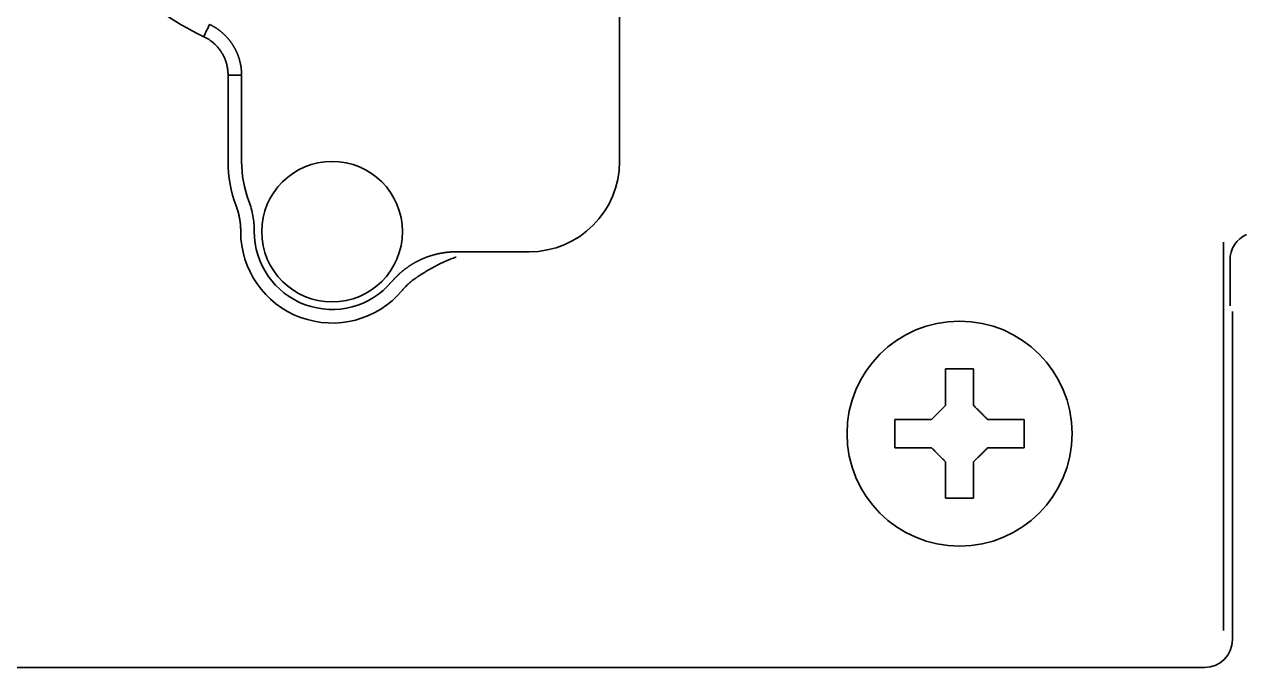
# Model space of a CAD drawing. Header units: inches. Extents: x 90 to 4161, y -506 to 3104.
# Drawn here: x 2273.96 to 2317.39, y 2292.8 to 2315.67 of the extents above; entities that cross this region are included whole.
import ezdxf

# ---------------------------------------------------------------- set-up
doc = ezdxf.new("R2010")
doc.units = ezdxf.units.IN
doc.layers.add('1', color=7, linetype='Continuous', true_color=0xffffff)

msp = doc.modelspace()

# ---------------------------------------------------------------- linework, layer by layer
at = {"layer": '1', "color": 7, "linetype": 'Continuous', "lineweight": 35}
for p, q in [((2295.108, 2310.797), (2295.108, 2324.797)), ((2281.191, 2310.797), (2281.191, 2313.861)), ((2281.674, 2313.861), (2281.674, 2310.797)), ((2316.576, 2307.925), (2316.576, 2294.112)), ((2289.3, 2307.58), (2291.891, 2307.58)), ((2316.803, 2307.286), (2316.803, 2307.286)), ((2316.803, 2305.661), (2316.803, 2307.286)), ((2316.803, 2305.661), (2316.803, 2307.286)), ((2316.891, 2305.462), (2316.891, 2293.797)), ((2304.891, 2301.115), (2304.891, 2301.615)), ((2309.491, 2301.615), (2309.491, 2301.115)), ((2304.891, 2300.615), (2304.891, 2301.115)), ((2309.491, 2301.115), (2309.491, 2300.615)), ((2315.892, 2292.797), (2256.891, 2292.797))]:
    msp.add_line(p, q, dxfattribs=at)
for centre, radius in [((2284.891, 2308.297), 2.5), ((2307.191, 2301.115), 4)]:
    msp.add_circle(centre, radius, dxfattribs=at)
for centre, radius, start, end in [((2284.891, 2324.797), 10.6, 205.5003, 244.4997), ((2285.691, 2310.797), 4.5, 180, 200.6344), ((2285.691, 2310.797), 4.017, 180, 200.6344), ((2291.891, 2310.797), 3.217, 270, 0), ((2284.891, 2308.297), 3.25, 179.7251, 319.876), ((2284.891, 2308.297), 2.767, 179.7251, 319.876)]:
    msp.add_arc(centre, radius, start, end, dxfattribs=at)
for centre, major_axis, ratio, start_param, end_param in [((2317.804, 2307.284), (0.709, -0.709), 0.997569, 2.780516, 3.926382), ((2315.89, 2293.798), (0.708, -0.708), 0.998783, 5.498396, 7.067974)]:
    msp.add_ellipse(centre, major_axis=major_axis, ratio=ratio, start_param=start_param, end_param=end_param, dxfattribs=at)
for points, degree in [([(2280.328, 2315.23), (2280.397, 2315.375), (2280.466, 2315.52), (2280.535, 2315.665)], 3), ([(2281.191, 2313.861), (2281.194, 2314.299), (2280.727, 2315.043), (2280.328, 2315.23)], 2), ([(2281.191, 2313.861), (2281.674, 2313.861)], 1), ([(2281.641, 2308.313), (2281.644, 2308.777), (2281.48, 2309.211)], 2), ([(2287.897, 2306.673), (2287.606, 2306.478), (2287.376, 2306.203)], 2), ([(2306.691, 2302.115), (2306.691, 2302.169), (2306.691, 2302.277), (2306.691, 2302.439), (2306.691, 2302.598), (2306.691, 2302.753), (2306.691, 2302.905), (2306.691, 2303.061), (2306.691, 2303.228), (2306.691, 2303.351), (2306.691, 2303.415)], 3), ([(2306.691, 2303.415), (2306.858, 2303.415), (2307.191, 2303.415), (2307.524, 2303.415), (2307.691, 2303.415)], 3), ([(2306.191, 2301.615), (2306.215, 2301.639), (2306.262, 2301.686), (2306.334, 2301.758), (2306.405, 2301.829), (2306.477, 2301.9), (2306.548, 2301.972), (2306.619, 2302.043), (2306.667, 2302.091), (2306.691, 2302.115)], 3), ([(2307.691, 2302.115), (2307.717, 2302.089), (2307.768, 2302.038), (2307.842, 2301.964), (2307.914, 2301.892), (2307.984, 2301.822), (2308.053, 2301.753), (2308.122, 2301.684), (2308.168, 2301.638), (2308.191, 2301.615)], 3), ([(2308.191, 2301.615), (2308.245, 2301.615), (2308.353, 2301.615), (2308.515, 2301.615), (2308.674, 2301.615), (2308.829, 2301.615), (2308.981, 2301.615), (2309.138, 2301.615), (2309.304, 2301.615), (2309.427, 2301.615), (2309.491, 2301.615)], 3), ([(2306.191, 2300.615), (2306.137, 2300.615), (2306.029, 2300.615), (2305.867, 2300.615), (2305.708, 2300.615), (2305.553, 2300.615), (2305.401, 2300.615), (2305.245, 2300.615), (2305.078, 2300.615), (2304.955, 2300.615), (2304.891, 2300.615)], 3), ([(2306.691, 2300.115), (2306.665, 2300.141), (2306.614, 2300.192), (2306.54, 2300.266), (2306.468, 2300.338), (2306.398, 2300.408), (2306.329, 2300.477), (2306.26, 2300.546), (2306.214, 2300.592), (2306.191, 2300.615)], 3), ([(2308.191, 2300.615), (2308.167, 2300.591), (2308.12, 2300.544), (2308.048, 2300.472), (2307.977, 2300.401), (2307.906, 2300.33), (2307.834, 2300.258), (2307.763, 2300.187), (2307.715, 2300.139), (2307.691, 2300.115)], 3), ([(2307.691, 2300.115), (2307.691, 2300.061), (2307.691, 2299.953), (2307.691, 2299.791), (2307.691, 2299.632), (2307.691, 2299.477), (2307.691, 2299.325), (2307.691, 2299.168), (2307.691, 2299.002), (2307.691, 2298.879), (2307.691, 2298.815)], 3), ([(2307.691, 2298.815), (2307.524, 2298.815), (2307.191, 2298.815), (2306.858, 2298.815), (2306.691, 2298.815)], 3)]:
    msp.add_open_spline(points, degree=degree, dxfattribs=at)
for points, knots in [([(2280.535, 2315.665), (2280.542, 2315.662), (2280.556, 2315.655), (2280.577, 2315.645), (2280.598, 2315.634), (2280.619, 2315.623), (2280.64, 2315.612), (2280.66, 2315.6), (2280.68, 2315.589), (2280.701, 2315.577), (2280.721, 2315.565), (2280.74, 2315.552), (2280.76, 2315.54), (2280.78, 2315.527), (2280.799, 2315.514), (2280.819, 2315.501), (2280.838, 2315.487), (2280.857, 2315.473), (2280.876, 2315.459), (2280.894, 2315.445), (2280.913, 2315.431), (2280.931, 2315.416), (2280.949, 2315.401), (2280.967, 2315.386), (2280.985, 2315.371), (2281.003, 2315.355), (2281.02, 2315.34), (2281.037, 2315.324), (2281.054, 2315.308), (2281.071, 2315.292), (2281.088, 2315.275), (2281.104, 2315.258), (2281.121, 2315.242), (2281.137, 2315.225), (2281.153, 2315.207), (2281.168, 2315.19), (2281.184, 2315.172), (2281.199, 2315.154), (2281.214, 2315.137), (2281.229, 2315.118), (2281.244, 2315.1), (2281.258, 2315.082), (2281.272, 2315.063), (2281.286, 2315.044), (2281.3, 2315.025), (2281.313, 2315.006), (2281.327, 2314.987), (2281.34, 2314.967), (2281.353, 2314.948), (2281.365, 2314.928), (2281.378, 2314.908), (2281.39, 2314.888), (2281.402, 2314.868), (2281.413, 2314.848), (2281.425, 2314.827), (2281.436, 2314.806), (2281.447, 2314.786), (2281.458, 2314.765), (2281.468, 2314.744), (2281.478, 2314.723), (2281.488, 2314.702), (2281.498, 2314.68), (2281.508, 2314.659), (2281.517, 2314.637), (2281.526, 2314.616), (2281.535, 2314.594), (2281.543, 2314.572), (2281.551, 2314.55), (2281.559, 2314.528), (2281.567, 2314.506), (2281.574, 2314.484), (2281.581, 2314.461), (2281.588, 2314.439), (2281.595, 2314.417), (2281.601, 2314.394), (2281.607, 2314.371), (2281.613, 2314.349), (2281.619, 2314.326), (2281.624, 2314.303), (2281.629, 2314.28), (2281.634, 2314.257), (2281.639, 2314.234), (2281.643, 2314.211), (2281.647, 2314.188), (2281.65, 2314.165), (2281.654, 2314.142), (2281.657, 2314.118), (2281.66, 2314.095), (2281.662, 2314.072), (2281.665, 2314.049), (2281.667, 2314.025), (2281.669, 2314.002), (2281.67, 2313.978), (2281.671, 2313.955), (2281.672, 2313.932), (2281.673, 2313.908), (2281.673, 2313.885), (2281.674, 2313.869), (2281.674, 2313.861)], [0, 0, 0, 0, 0.010418, 0.020835, 0.031252, 0.04167, 0.052087, 0.062504, 0.072921, 0.083338, 0.093755, 0.104172, 0.114589, 0.125006, 0.135423, 0.145839, 0.156256, 0.166673, 0.177089, 0.187506, 0.197922, 0.208339, 0.218755, 0.229171, 0.239588, 0.250004, 0.26042, 0.270837, 0.281253, 0.291669, 0.302085, 0.312501, 0.322917, 0.333334, 0.34375, 0.354166, 0.364582, 0.374998, 0.385414, 0.39583, 0.406246, 0.416662, 0.427078, 0.437494, 0.44791, 0.458326, 0.468742, 0.479158, 0.489574, 0.49999, 0.510406, 0.520822, 0.531238, 0.541654, 0.55207, 0.562486, 0.572902, 0.583319, 0.593735, 0.604151, 0.614567, 0.624983, 0.6354, 0.645816, 0.656232, 0.666649, 0.677065, 0.687481, 0.697898, 0.708314, 0.718731, 0.729148, 0.739564, 0.749981, 0.760398, 0.770814, 0.781231, 0.791648, 0.802065, 0.812482, 0.822899, 0.833316, 0.843733, 0.854151, 0.864568, 0.874985, 0.885403, 0.89582, 0.906238, 0.916656, 0.927073, 0.937491, 0.947909, 0.958327, 0.968745, 0.979163, 0.989582, 1, 1, 1, 1]), ([(2281.931, 2309.381), (2281.996, 2309.211), (2282.044, 2309.034), (2282.109, 2308.675), (2282.124, 2308.493), (2282.124, 2308.31)], [0, 0, 0, 0, 0.5, 0.5, 1, 1, 1, 1]), ([(2287.007, 2306.514), (2287.013, 2306.521), (2287.025, 2306.534), (2287.043, 2306.555), (2287.061, 2306.575), (2287.079, 2306.596), (2287.097, 2306.616), (2287.116, 2306.636), (2287.134, 2306.655), (2287.153, 2306.675), (2287.172, 2306.694), (2287.191, 2306.713), (2287.211, 2306.732), (2287.231, 2306.751), (2287.25, 2306.77), (2287.27, 2306.788), (2287.29, 2306.807), (2287.311, 2306.825), (2287.331, 2306.843), (2287.352, 2306.861), (2287.372, 2306.878), (2287.393, 2306.896), (2287.414, 2306.913), (2287.435, 2306.93), (2287.457, 2306.947), (2287.478, 2306.963), (2287.5, 2306.98), (2287.522, 2306.996), (2287.544, 2307.012), (2287.566, 2307.028), (2287.588, 2307.043), (2287.611, 2307.059), (2287.633, 2307.074), (2287.656, 2307.089), (2287.679, 2307.104), (2287.701, 2307.118), (2287.725, 2307.133), (2287.748, 2307.147), (2287.771, 2307.161), (2287.795, 2307.175), (2287.818, 2307.188), (2287.842, 2307.201), (2287.866, 2307.215), (2287.89, 2307.227), (2287.914, 2307.24), (2287.938, 2307.253), (2287.962, 2307.265), (2287.986, 2307.277), (2288.011, 2307.289), (2288.036, 2307.3), (2288.06, 2307.312), (2288.085, 2307.323), (2288.11, 2307.334), (2288.135, 2307.344), (2288.16, 2307.355), (2288.185, 2307.365), (2288.211, 2307.375), (2288.236, 2307.385), (2288.261, 2307.394), (2288.287, 2307.404), (2288.313, 2307.413), (2288.338, 2307.421), (2288.364, 2307.43), (2288.39, 2307.438), (2288.416, 2307.447), (2288.442, 2307.454), (2288.468, 2307.462), (2288.494, 2307.47), (2288.52, 2307.477), (2288.547, 2307.484), (2288.573, 2307.49), (2288.599, 2307.497), (2288.626, 2307.503), (2288.652, 2307.509), (2288.679, 2307.515), (2288.706, 2307.52), (2288.732, 2307.526), (2288.759, 2307.531), (2288.786, 2307.535), (2288.812, 2307.54), (2288.839, 2307.544), (2288.866, 2307.548), (2288.893, 2307.552), (2288.92, 2307.556), (2288.947, 2307.559), (2288.974, 2307.562), (2289.001, 2307.565), (2289.028, 2307.567), (2289.055, 2307.57), (2289.082, 2307.572), (2289.11, 2307.574), (2289.137, 2307.575), (2289.164, 2307.577), (2289.191, 2307.578), (2289.218, 2307.579), (2289.245, 2307.579), (2289.273, 2307.58), (2289.291, 2307.58), (2289.3, 2307.58)], [0, 0, 0, 0, 0.010416, 0.020832, 0.031248, 0.041665, 0.052081, 0.062497, 0.072913, 0.083329, 0.093746, 0.104162, 0.114578, 0.124994, 0.13541, 0.145827, 0.156243, 0.166659, 0.177075, 0.187491, 0.197908, 0.208324, 0.21874, 0.229156, 0.239573, 0.249989, 0.260405, 0.270822, 0.281238, 0.291654, 0.302071, 0.312487, 0.322903, 0.33332, 0.343736, 0.354152, 0.364569, 0.374985, 0.385401, 0.395818, 0.406234, 0.416651, 0.427067, 0.437484, 0.4479, 0.458317, 0.468733, 0.47915, 0.489566, 0.499983, 0.510399, 0.520816, 0.531233, 0.541649, 0.552066, 0.562482, 0.572899, 0.583316, 0.593733, 0.604149, 0.614566, 0.624983, 0.635399, 0.645816, 0.656233, 0.66665, 0.677067, 0.687484, 0.697901, 0.708317, 0.718734, 0.729151, 0.739568, 0.749985, 0.760402, 0.770819, 0.781236, 0.791653, 0.802071, 0.812488, 0.822905, 0.833322, 0.843739, 0.854156, 0.864574, 0.874991, 0.885408, 0.895825, 0.906243, 0.91666, 0.927078, 0.937495, 0.947912, 0.95833, 0.968747, 0.979165, 0.989582, 1, 1, 1, 1]), ([(2287.898, 2306.672), (2287.954, 2306.71), (2288.01, 2306.747), (2288.123, 2306.819), (2288.18, 2306.854), (2288.294, 2306.923), (2288.352, 2306.957), (2288.467, 2307.022), (2288.583, 2307.086), (2288.7, 2307.145), (2288.818, 2307.201), (2288.877, 2307.228), (2288.996, 2307.279), (2289.056, 2307.304), (2289.145, 2307.338), (2289.176, 2307.349), (2289.221, 2307.366), (2289.236, 2307.371), (2289.258, 2307.379), (2289.266, 2307.382), (2289.275, 2307.385), (2289.278, 2307.386), (2289.281, 2307.387), (2289.283, 2307.388), (2289.284, 2307.388), (2289.289, 2307.39), (2289.292, 2307.391), (2289.296, 2307.392)], [0, 0, 0, 0, 0.125, 0.125, 0.25, 0.25, 0.375, 0.375, 0.5, 0.625, 0.625, 0.75, 0.75, 0.875, 0.875, 0.9375, 0.9375, 0.96875, 0.96875, 0.984375, 0.984375, 0.988281, 0.990234, 0.990234, 0.992187, 0.992187, 1, 1, 1, 1]), ([(2307.691, 2303.415), (2307.691, 2303.212), (2307.691, 2303.002), (2307.691, 2302.677), (2307.691, 2302.567), (2307.691, 2302.344), (2307.691, 2302.23), (2307.691, 2302.115)], [0, 0, 0, 0, 0.5, 0.5, 0.75, 0.75, 1, 1, 1, 1]), ([(2304.891, 2301.615), (2305.094, 2301.615), (2305.304, 2301.615), (2305.629, 2301.615), (2305.739, 2301.615), (2305.962, 2301.615), (2306.076, 2301.615), (2306.191, 2301.615)], [0, 0, 0, 0, 0.5, 0.5, 0.75, 0.75, 1, 1, 1, 1]), ([(2309.491, 2300.615), (2309.288, 2300.615), (2309.078, 2300.615), (2308.753, 2300.615), (2308.643, 2300.615), (2308.42, 2300.615), (2308.306, 2300.615), (2308.191, 2300.615)], [0, 0, 0, 0, 0.5, 0.5, 0.75, 0.75, 1, 1, 1, 1]), ([(2306.691, 2298.815), (2306.691, 2299.018), (2306.691, 2299.228), (2306.691, 2299.553), (2306.691, 2299.663), (2306.691, 2299.886), (2306.691, 2300), (2306.691, 2300.115)], [0, 0, 0, 0, 0.5, 0.5, 0.75, 0.75, 1, 1, 1, 1])]:
    msp.add_open_spline(points, degree=3, knots=knots, dxfattribs=at)

doc.saveas('drawing.dxf')
